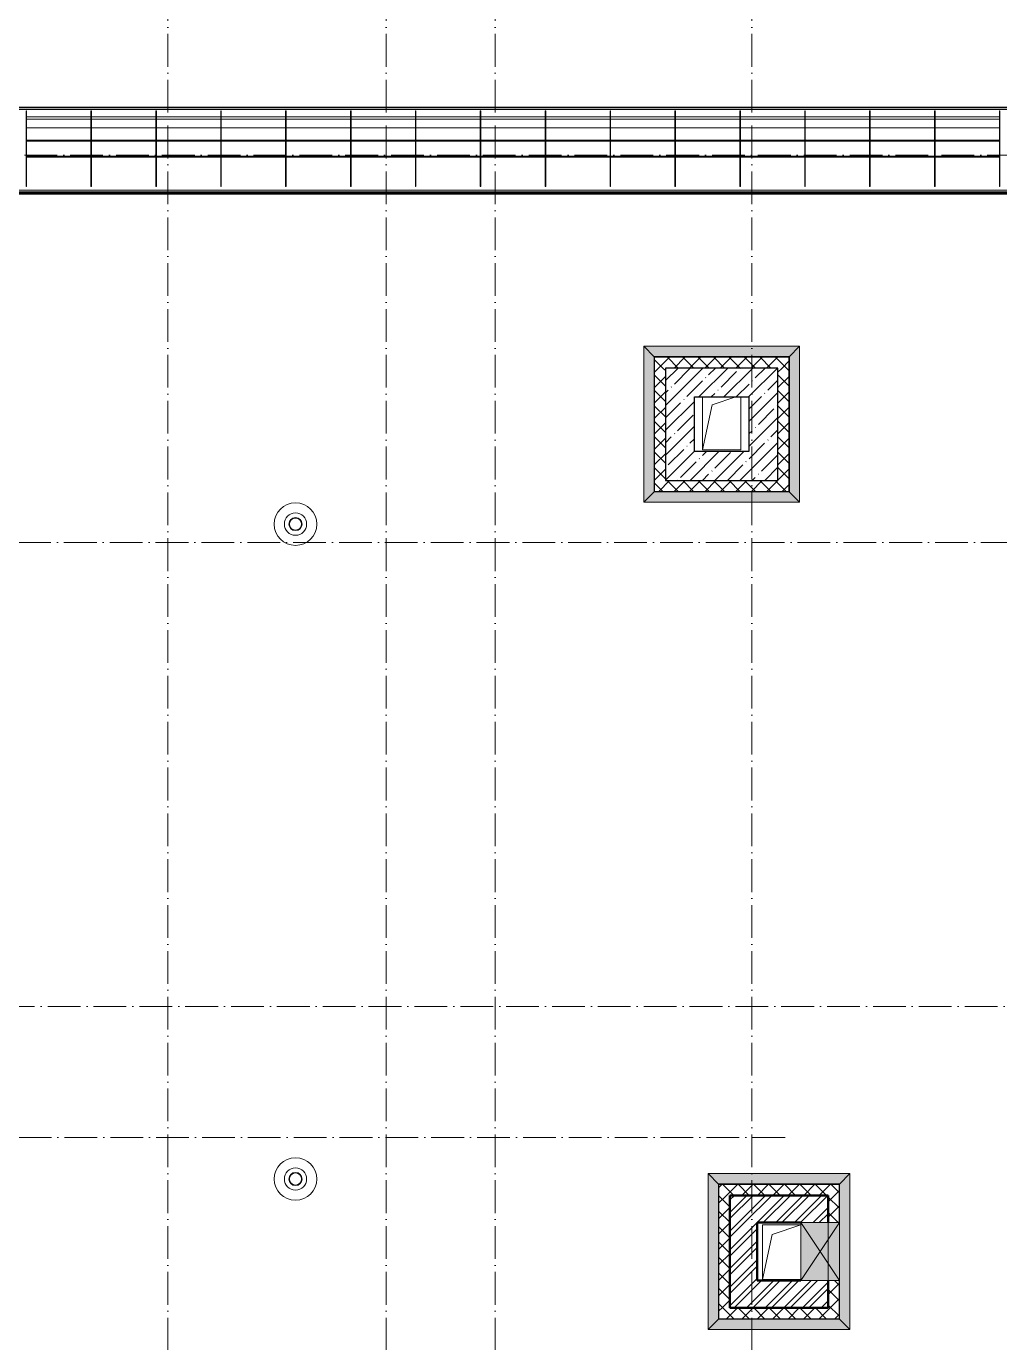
# Model space of a CAD drawing. Header units: millimetres. Extents: x -12989 to 629078, y -109036 to 555275.
# Drawn here: x 542221 to 551140, y 165486 to 177546 of the extents above; entities that cross this region are included whole.
import ezdxf

# ---------------------------------------------------------------- set-up
doc = ezdxf.new("R2010")
doc.units = ezdxf.units.MM
doc.linetypes.add('50_200_ШТРИХ_1Т_ш5_п1_п1_', pattern=[700, 500, -100, 0, -100])
for name, color, linetype, lineweight in [('A-DETL-GENF-OTLN', 7, 'Continuous', 9), ('A-FLOR-____-MCUT', 7, 'Continuous', 25), ('A-FLOR-____-OTLN', 7, 'Continuous', 9), ('A-FLOR-____-PATT-1', 7, 'Continuous', 9), ('A-GENM-____-MCUT', 7, 'Continuous', 25), ('A-GENM-____-OTLN', 7, 'Continuous', 9), ('A-GLAZ-____-OTLN', 7, 'Continuous', 9), ('A-WALL-____-MCUT-1', 7, 'Continuous', 9), ('A-WALL-____-MCUT-2', 7, 'Continuous', 50), ('A-WALL-____-OTLN', 7, 'Continuous', 9), ('A-WALL-____-PATT-1', 7, 'Continuous', 9), ('A-WALL-FNSH-MCUT-1', 7, 'Continuous', 9), ('S-GRID-____-OTLN-1', 7, '50_200_ШТРИХ_1Т_ш5_п1_п1_', 9)]:
    doc.layers.add(name, color=color, linetype=linetype, lineweight=lineweight)
doc.layers.add('A-GLAZ-____-OTLN-1', color=7, linetype='Continuous', lineweight=9, true_color=0xc0c0c0)
pattern_1 = [(45, (516567.8, 90784.41), (-70.71068, 70.71068), []), (135, (516567.8, 90784.41), (-70.71068, -70.71068), [])]
pattern_2 = [(45, (516567.8, 90784.41), (-85.53659, 85.53659), []), (45, (516624.82, 90784.41), (-85.53659, 85.53659), [])]

# ---------------------------------------------------------------- blocks, each defined once
blk = doc.blocks.new('141_Фартук_СКБ - 141_Фартук_СКБ_вентфасад-30031396-АР1_План отверстий 2 этажа в осях 1-64_Ю-ЯЯ')
at = {"layer": 'A-GENM-____-MCUT'}
for p, q in [((26160, 758), (0, 758)), ((0, 757), (26160, 757)), ((26160, -29), (0, -29)), ((0, -30), (26160, -30))]:
    blk.add_line(p, q, dxfattribs=at)
at = {"layer": 'A-GENM-____-OTLN'}
for p, q in [((0, 765), (26160, 765)), ((0, 752), (26160, 752)), ((0, 743), (26160, 743)), ((0, 743), (26160, 743)), ((0, -11), (26160, -11)), ((0, -12), (26160, -12))]:
    blk.add_line(p, q, dxfattribs=at)
blk = doc.blocks.new('Элемент крепления - Пластина-30015157-АР1_План отверстий 2 этажа в осях 1-64_Ю-ЯЯ')
at = {"layer": 'A-GENM-____-OTLN'}
for p, q in [((25651, 85294), (25651, 85988)), ((25651, 85988), (25656, 85988)), ((25656, 85988), (25656, 85294)), ((25656, 85294), (25651, 85294))]:
    blk.add_line(p, q, dxfattribs=at)
blk = doc.blocks.new('Швеллер - 140х58-30031487-АР1_План отверстий 2 этажа в осях 1-64_Ю-ЯЯ')
at = {"layer": 'A-GENM-____-MCUT'}
for p, q in [((-10704, 75), (-11294, 75)), ((-11294, 71), (-10704, 71)), ((-10110, 75), (-10699, 75)), ((-10699, 71), (-10110, 71)), ((-9515, 75), (-10105, 75)), ((-10105, 71), (-9515, 71)), ((-8921, 75), (-9510, 75)), ((-9510, 71), (-8921, 71)), ((-8326, 75), (-8916, 75)), ((-8916, 71), (-8326, 71)), ((-7732, 75), (-8321, 75)), ((-8321, 71), (-7732, 71)), ((-7137, 75), (-7727, 75)), ((-7727, 71), (-7137, 71)), ((-6543, 75), (-7132, 75)), ((-7132, 71), (-6543, 71)), ((-5948, 75), (-6538, 75)), ((-6538, 71), (-5948, 71)), ((-5353, 75), (-5943, 75)), ((-5943, 71), (-5353, 71)), ((-4759, 75), (-5348, 75)), ((-5348, 71), (-4759, 71)), ((-4164, 75), (-4754, 75)), ((-4754, 71), (-4164, 71)), ((-3570, 75), (-4159, 75)), ((-4159, 71), (-3570, 71)), ((-2975, 75), (-3565, 75)), ((-3565, 71), (-2975, 71)), ((-2381, 75), (-2970, 75)), ((-2970, 71), (-2381, 71)), ((-10704, -71), (-11294, -71)), ((-11294, -75), (-10704, -75)), ((-10110, -71), (-10699, -71)), ((-10699, -75), (-10110, -75)), ((-9515, -71), (-10105, -71)), ((-10105, -75), (-9515, -75)), ((-8921, -71), (-9510, -71)), ((-9510, -75), (-8921, -75)), ((-8326, -71), (-8916, -71)), ((-8916, -75), (-8326, -75)), ((-7732, -71), (-8321, -71)), ((-8321, -75), (-7732, -75)), ((-7137, -71), (-7727, -71)), ((-7727, -75), (-7137, -75)), ((-6543, -71), (-7132, -71)), ((-7132, -75), (-6543, -75)), ((-5948, -71), (-6538, -71)), ((-6538, -75), (-5948, -75)), ((-5353, -71), (-5943, -71)), ((-5943, -75), (-5353, -75)), ((-4759, -71), (-5348, -71)), ((-5348, -75), (-4759, -75)), ((-4164, -71), (-4754, -71)), ((-4754, -75), (-4164, -75)), ((-3570, -71), (-4159, -71)), ((-4159, -75), (-3570, -75)), ((-2975, -71), (-3565, -71)), ((-3565, -75), (-2975, -75)), ((-2381, -71), (-2970, -71)), ((-2970, -75), (-2381, -75))]:
    blk.add_line(p, q, dxfattribs=at)
blk = doc.blocks.new('Кровельный аэратор - 143_Кровельный аэратор-15605992-АР1_План отверстий 2 этажа в осях 1-64_Ю-ЯЯ')
at = {"layer": 'A-GENM-____-OTLN'}
for radius, start, end in [(195, 360, 180), (195, 180, 360), (102, 360, 180), (102, 180, 360), (60, 360, 180), (60, 180, 360), (55, 360, 180), (55, 180, 360)]:
    blk.add_arc((0, 0), radius, start, end, dxfattribs=at)
blk = doc.blocks.new('AR_Отверстие прямоугольное _в плите_ - AR_Отверстие прямоугольное _в плите_-30552540-АР1_План отверстий 2 этажа в осях 1-64_Ю-ЯЯ')
at = {"layer": 'A-GENM-____-OTLN'}
for p, q in [((175, 250), (-175, 250)), ((-175, 250), (-175, -250)), ((-87, 163), (175, 250)), ((-175, -250), (-87, 163)), ((-175, -250), (175, -250))]:
    blk.add_line(p, q, dxfattribs=at)
blk = doc.blocks.new('AR_Отверстие прямоугольное _в плите_ - AR_Отверстие прямоугольное _в плите_-V193-АР1_План отверстий 2 этажа в осях 1-64_Ю-ЯЯ')
at = {"layer": 'A-GENM-____-OTLN'}
for p, q in [((-175, 235), (-175, -250)), ((-175, -250), (-87, 163)), ((-87, 163), (130, 235)), ((175, -250), (175, 235)), ((-175, -250), (175, -250))]:
    blk.add_line(p, q, dxfattribs=at)
blk = doc.blocks.new('AR_Отверстие прямоугольное _в стене__БезПР - AR_Отверстие прямоугольное _в стене__БезПР-31947467-АР1_План отверстий 2 этажа в осях 1-64_Ю-ЯЯ')
at = {"layer": 'A-GLAZ-____-OTLN'}
blk.add_hatch(color=256, dxfattribs=at).paths.add_polyline_path([(265, 230), (-265, 230), (-265, -125), (265, -125)], flags=0)
at = {"layer": 'A-DETL-GENF-OTLN'}
for p, q in [((-265, -125), (-265, 230)), ((-265, 230), (265, 230)), ((265, 230), (-265, -125)), ((-265, 230), (265, -125)), ((265, 230), (-265, 230)), ((-265, 230), (-265, -125)), ((265, 230), (265, -125)), ((265, -125), (265, 230)), ((265, -125), (-265, -125)), ((-265, -125), (265, -125))]:
    blk.add_line(p, q, dxfattribs=at)
at = {"layer": 'A-GLAZ-____-OTLN'}
blk.add_line((265, 125), (-265, 125), dxfattribs=at)
blk = doc.blocks.new('Отлив_СКБ1 - Отлив_Шахты-30185863-АР1_План отверстий 2 этажа в осях 1-64_Ю-ЯЯ')
at = {"layer": 'A-GLAZ-____-OTLN-1'}
blk.add_hatch(color=256, dxfattribs=at).paths.add_polyline_path([(1229, -199), (1133, -103), (1133, -105), (-103, -105), (-103, -103), (-199, -199), (1135, -199)], flags=0)
at = {"layer": 'A-GLAZ-____-OTLN'}
for p, q in [((-199, -199), (-103, -103)), ((1133, -103), (1229, -199)), ((-199, -199), (1229, -199))]:
    blk.add_line(p, q, dxfattribs=at)
blk = doc.blocks.new('Отлив_СКБ1 - Отлив_Шахты-32492502-АР1_План отверстий 2 этажа в осях 1-64_Ю-ЯЯ')
at = {"layer": 'A-GLAZ-____-OTLN-1'}
blk.add_hatch(color=256, dxfattribs=at).paths.add_polyline_path([(-199, -199), (1099, -199), (1003, -103), (1003, -105), (-103, -105), (-103, -103), (-105, -105)], flags=0)
at = {"layer": 'A-GLAZ-____-OTLN'}
for p, q in [((-199, -199), (-103, -103)), ((1003, -103), (1099, -199)), ((-199, -199), (1099, -199))]:
    blk.add_line(p, q, dxfattribs=at)
blk = doc.blocks.new('3эт')
at = {"layer": 'S-GRID-____-OTLN-1', "color": 251, "ltscale": 0.6, "true_color": 0x636466}
for p, q in [((310720.7, 4029.4), (310720.7, -33971.9)), ((312720.7, 4029.4), (312720.7, -20188)), ((313720.7, 4029.4), (313720.7, -33971.9)), ((316070.7, 4029.4), (316070.7, -20188)), ((387845.1, -1282.4), (279101.9, -1282.4)), ((279101.9, -4832.4), (387845.1, -4832.4)), ((330925.3, -9082.4), (279101.9, -9082.4)), ((316375.7, -10282.4), (279101.9, -10282.4))]:
    blk.add_line(p, q, dxfattribs=at)

msp = doc.modelspace()

# ---------------------------------------------------------------- hatches: boundary and pattern name
at = {"layer": 'A-FLOR-____-PATT-1'}
h = msp.add_hatch(dxfattribs=at)
h.set_pattern_fill('FP_13', color=256, style=0, pattern_type=2)
h.set_pattern_definition([(45, (516567.8, 90784.41), (-114.04925, 114.04925), []), (45, (516681.85, 90784.41), (-114.04925, 114.04925), [201.612, -40.322, 3.353, -36.97])])
h.paths.add_polyline_path([(548077.7976, 173385.4504), (549107.7976, 173385.4504), (549107.7976, 174415.4504), (548077.7976, 174415.4504), (548077.7976, 173839.5979)], flags=0)
h.paths.add_polyline_path([(548342.7976, 173650.4504), (548342.7976, 174150.4504), (548842.7976, 174150.4504), (548842.7976, 173650.4504), (548367.6285, 173650.4504)], flags=0)
at = {"layer": 'A-WALL-____-PATT-1'}
h = msp.add_hatch(dxfattribs=at)
h.set_pattern_fill('FP_1', color=256, style=0, pattern_type=2)
h.set_pattern_definition(pattern_1)
h.paths.add_polyline_path([(549207.7976, 174415.4504), (549207.7976, 174515.4504), (547977.7976, 174515.4504), (547977.7976, 174415.4504), (549107.7976, 174415.4504)], flags=0)
h = msp.add_hatch(dxfattribs=at)
h.set_pattern_fill('FP_1', color=256, style=0, pattern_type=2)
h.set_pattern_definition(pattern_1)
h.paths.add_polyline_path([(548077.7976, 173385.4504), (548077.7976, 174415.4504), (547977.7976, 174415.4504), (547977.7976, 173385.4504)], flags=0)
h = msp.add_hatch(dxfattribs=at)
h.set_pattern_fill('FP_1', color=256, style=0, pattern_type=2)
h.set_pattern_definition(pattern_1)
h.paths.add_polyline_path([(549207.7976, 173285.4504), (549207.7976, 174415.4504), (549107.7976, 174415.4504), (549107.7976, 173285.4504)], flags=0)
h = msp.add_hatch(dxfattribs=at)
h.set_pattern_fill('FP_1', color=256, style=0, pattern_type=2)
h.set_pattern_definition(pattern_1)
h.paths.add_polyline_path([(549107.7976, 173285.4504), (549107.7976, 173385.4504), (547977.7976, 173385.4504), (547977.7976, 173285.4504), (548809.5037, 173285.4504)], flags=0)
h = msp.add_hatch(dxfattribs=at)
h.set_pattern_fill('FP_1', color=256, style=0, pattern_type=2)
h.set_pattern_definition(pattern_1)
h.paths.add_polyline_path([(549667.7976, 166835.4504), (549667.7976, 166935.4504), (548567.7976, 166935.4504), (548567.7976, 166835.4504), (549567.7976, 166835.4504)], flags=0)
h = msp.add_hatch(dxfattribs=at)
h.set_pattern_fill('FP_1', color=256, style=0, pattern_type=2)
h.set_pattern_definition(pattern_1)
h.paths.add_polyline_path([(548667.7976, 165805.4504), (548667.7976, 166835.4504), (548567.7976, 166835.4504), (548567.7976, 165805.4504)], flags=0)
h = msp.add_hatch(dxfattribs=at)
h.set_pattern_fill('FP_3', color=256, style=0, pattern_type=2)
h.set_pattern_definition(pattern_2)
h.paths.add_polyline_path([(548917.7976, 166585.4504), (549567.7976, 166585.4504), (549567.7976, 166835.4504), (548667.7976, 166835.4504), (548667.7976, 166585.4504), (548809.5037, 166585.4504)], flags=0)
h = msp.add_hatch(dxfattribs=at)
h.set_pattern_fill('FP_1', color=256, style=0, pattern_type=2)
h.set_pattern_definition(pattern_1)
h.paths.add_polyline_path([(549667.7976, 165705.4504), (549667.7976, 166055.4504), (549567.7976, 166055.4504), (549567.7976, 165705.4504)], flags=0)
h.paths.add_polyline_path([(549667.7976, 166585.4504), (549667.7976, 166835.4504), (549567.7976, 166835.4504), (549567.7976, 166585.4504)], flags=0)
h = msp.add_hatch(dxfattribs=at)
h.set_pattern_fill('FP_3', color=256, style=0, pattern_type=2)
h.set_pattern_definition(pattern_2)
h.paths.add_polyline_path([(548667.7976, 166055.4504), (548917.7976, 166055.4504), (548917.7976, 166585.4504), (548667.7976, 166585.4504), (548667.7976, 166574.7423)], flags=0)
h = msp.add_hatch(dxfattribs=at)
h.set_pattern_fill('FP_3', color=256, style=0, pattern_type=2)
h.set_pattern_definition(pattern_2)
h.paths.add_polyline_path([(549317.7976, 165805.4504), (549317.7976, 166055.4504), (548667.7976, 166055.4504), (548667.7976, 165805.4504), (549251.3789, 165805.4504)], flags=0)
h = msp.add_hatch(dxfattribs=at)
h.set_pattern_fill('FP_3', color=256, style=0, pattern_type=2)
h.set_pattern_definition(pattern_2)
h.paths.add_polyline_path([(549567.7976, 165805.4504), (549567.7976, 166055.4504), (549317.7976, 166055.4504), (549317.7976, 165805.4504)], flags=0)
h = msp.add_hatch(dxfattribs=at)
h.set_pattern_fill('FP_1', color=256, style=0, pattern_type=2)
h.set_pattern_definition(pattern_1)
h.paths.add_polyline_path([(549567.7976, 165705.4504), (549567.7976, 165805.4504), (548567.7976, 165805.4504), (548567.7976, 165705.4504), (549251.3789, 165705.4504)], flags=0)

# ---------------------------------------------------------------- linework, layer by layer
at = {"layer": 'A-FLOR-____-MCUT'}
for p, q in [((549107.7976, 174415.4504), (548077.7976, 174415.4504)), ((548077.7976, 174415.4504), (548077.7976, 173385.4504)), ((549107.7976, 173385.4504), (549107.7976, 174415.4504)), ((548342.7976, 174150.4504), (548842.7976, 174150.4504)), ((548342.7976, 173650.4504), (548342.7976, 174150.4504)), ((548842.7976, 174150.4504), (548842.7976, 173650.4504)), ((548842.7976, 173650.4504), (548342.7976, 173650.4504)), ((548077.7976, 173385.4504), (549107.7976, 173385.4504))]:
    msp.add_line(p, q, dxfattribs=at)
at = {"layer": 'A-FLOR-____-OTLN'}
for p, q in [((542813.4794, 176615.4504), (542223.934, 176615.4504)), ((543408.0249, 176615.4504), (542818.4794, 176615.4504)), ((544002.5703, 176615.4504), (543413.0249, 176615.4504)), ((544597.1158, 176615.4504), (544007.5703, 176615.4504)), ((545191.6613, 176615.4504), (544602.1158, 176615.4504)), ((545786.2067, 176615.4504), (545196.6613, 176615.4504)), ((546380.7522, 176615.4504), (545791.2067, 176615.4504)), ((546975.2976, 176615.4504), (546385.7522, 176615.4504)), ((547569.8431, 176615.4504), (546980.2976, 176615.4504)), ((548164.3885, 176615.4504), (547574.8431, 176615.4504)), ((548758.934, 176615.4504), (548169.3885, 176615.4504)), ((549353.4794, 176615.4504), (548763.934, 176615.4504)), ((549948.0249, 176615.4504), (549358.4794, 176615.4504)), ((550542.5703, 176615.4504), (549953.0249, 176615.4504)), ((551137.1158, 176615.4504), (550547.5703, 176615.4504)), ((540437.7976, 176045.4504), (566597.7976, 176045.4504)), ((548417.7976, 173665.4504), (548417.7976, 174150.4504)), ((548767.7976, 174150.4504), (548767.7976, 173665.4504)), ((548767.7976, 173665.4504), (548417.7976, 173665.4504)), ((548967.7976, 166565.1029), (549317.7976, 166565.1029)), ((548967.7976, 166065.1029), (548967.7976, 166565.1029)), ((549317.7976, 166065.1029), (548967.7976, 166065.1029))]:
    msp.add_line(p, q, dxfattribs=at)
at = {"layer": 'A-WALL-____-MCUT-1'}
for p, q in [((547974.7976, 174520.4504), (547972.7976, 174520.4504)), ((547972.7976, 174520.4504), (547972.7976, 174518.4504)), ((549212.7976, 174518.4504), (547972.7976, 174518.4504)), ((547972.7976, 174515.4504), (547974.7976, 174515.4504)), ((547974.7976, 174520.4504), (547974.7976, 173280.4504)), ((549207.7976, 174515.4504), (547977.7976, 174515.4504)), ((547977.7976, 174515.4504), (547977.7976, 173285.4504)), ((549207.7976, 173285.4504), (549207.7976, 174515.4504)), ((549212.7976, 174520.4504), (549210.7976, 174520.4504)), ((549210.7976, 173280.4504), (549210.7976, 174520.4504)), ((549210.7976, 174515.4504), (549212.7976, 174515.4504)), ((549212.7976, 174518.4504), (549212.7976, 174520.4504)), ((547974.7976, 173285.4504), (547972.7976, 173285.4504)), ((547972.7976, 173282.4504), (549212.7976, 173282.4504)), ((547972.7976, 173282.4504), (547972.7976, 173280.4504)), ((547972.7976, 173280.4504), (547974.7976, 173280.4504)), ((547977.7976, 173285.4504), (549207.7976, 173285.4504)), ((549207.7976, 173282.4504), (549207.7976, 173280.4504)), ((549210.7976, 173280.4504), (549212.7976, 173280.4504)), ((549212.7976, 173280.4504), (549212.7976, 173282.4504)), ((548564.7976, 166940.4504), (548562.7976, 166940.4504)), ((548562.7976, 166940.4504), (548562.7976, 166938.4504)), ((549672.7976, 166938.4504), (548562.7976, 166938.4504)), ((548562.7976, 166935.4504), (548564.7976, 166935.4504)), ((548564.7976, 166940.4504), (548564.7976, 165700.4504)), ((549667.7976, 166935.4504), (548567.7976, 166935.4504)), ((548567.7976, 166935.4504), (548567.7976, 165705.4504)), ((549667.7976, 166585.4504), (549667.7976, 166935.4504)), ((549672.7976, 166940.4504), (549670.7976, 166940.4504)), ((549670.7976, 166585.4504), (549670.7976, 166940.4504)), ((549672.7976, 166935.4504), (549670.7976, 166935.4504)), ((549672.7976, 166938.4504), (549672.7976, 166940.4504)), ((549667.7976, 165705.4504), (549667.7976, 166055.4504)), ((549670.7976, 165700.4504), (549670.7976, 166055.4504)), ((548564.7976, 165705.4504), (548562.7976, 165705.4504)), ((548567.7976, 165705.4504), (549667.7976, 165705.4504)), ((548562.7976, 165702.4504), (549672.7976, 165702.4504)), ((548562.7976, 165702.4504), (548562.7976, 165700.4504)), ((548562.7976, 165700.4504), (548564.7976, 165700.4504)), ((549667.7976, 165702.4504), (549667.7976, 165700.4504)), ((549670.7976, 165700.4504), (549672.7976, 165700.4504)), ((549672.7976, 165700.4504), (549672.7976, 165702.4504))]:
    msp.add_line(p, q, dxfattribs=at)
at = {"layer": 'A-WALL-____-MCUT-2'}
for p, q in [((549567.7976, 166835.4504), (548667.7976, 166835.4504)), ((548667.7976, 166835.4504), (548667.7976, 165805.4504)), ((549567.7976, 166585.4504), (549567.7976, 166835.4504)), ((548917.7976, 166585.4504), (549317.7976, 166585.4504)), ((548917.7976, 166055.4504), (548917.7976, 166585.4504)), ((549317.7976, 166055.4504), (548917.7976, 166055.4504)), ((549567.7976, 165805.4504), (549567.7976, 166055.4504)), ((548667.7976, 165805.4504), (549567.7976, 165805.4504))]:
    msp.add_line(p, q, dxfattribs=at)
at = {"layer": 'A-WALL-____-OTLN'}
for p, q in [((542223.934, 176715.4504), (542813.4794, 176715.4504)), ((542813.4794, 176695.4504), (542223.934, 176695.4504)), ((542818.4794, 176715.4504), (543408.0249, 176715.4504)), ((543408.0249, 176695.4504), (542818.4794, 176695.4504)), ((543413.0249, 176715.4504), (544002.5703, 176715.4504)), ((544002.5703, 176695.4504), (543413.0249, 176695.4504)), ((544007.5703, 176715.4504), (544597.1158, 176715.4504)), ((544597.1158, 176695.4504), (544007.5703, 176695.4504)), ((544602.1158, 176715.4504), (545191.6613, 176715.4504)), ((545191.6613, 176695.4504), (544602.1158, 176695.4504)), ((545196.6613, 176715.4504), (545786.2067, 176715.4504)), ((545786.2067, 176695.4504), (545196.6613, 176695.4504)), ((545791.2067, 176715.4504), (546380.7522, 176715.4504)), ((546380.7522, 176695.4504), (545791.2067, 176695.4504)), ((546385.7522, 176715.4504), (546975.2976, 176715.4504)), ((546975.2976, 176695.4504), (546385.7522, 176695.4504)), ((546980.2976, 176715.4504), (547569.8431, 176715.4504)), ((547569.8431, 176695.4504), (546980.2976, 176695.4504)), ((547574.8431, 176715.4504), (548164.3885, 176715.4504)), ((548164.3885, 176695.4504), (547574.8431, 176695.4504)), ((548169.3885, 176715.4504), (548758.934, 176715.4504)), ((548758.934, 176695.4504), (548169.3885, 176695.4504)), ((548763.934, 176715.4504), (549353.4794, 176715.4504)), ((549353.4794, 176695.4504), (548763.934, 176695.4504)), ((549358.4794, 176715.4504), (549948.0249, 176715.4504)), ((549948.0249, 176695.4504), (549358.4794, 176695.4504)), ((549953.0249, 176715.4504), (550542.5703, 176715.4504)), ((550542.5703, 176695.4504), (549953.0249, 176695.4504)), ((550547.5703, 176715.4504), (551137.1158, 176715.4504)), ((551137.1158, 176695.4504), (550547.5703, 176695.4504))]:
    msp.add_line(p, q, dxfattribs=at)
at = {"layer": 'A-WALL-FNSH-MCUT-1'}
for p, q in [((547972.7976, 174518.4504), (547972.7976, 173282.4504)), ((549210.7976, 174520.4504), (547974.7976, 174520.4504)), ((549212.7976, 173282.4504), (549212.7976, 174518.4504)), ((547974.7976, 173280.4504), (549210.7976, 173280.4504)), ((548562.7976, 166938.4504), (548562.7976, 165702.4504)), ((549670.7976, 166940.4504), (548564.7976, 166940.4504)), ((549672.7976, 166585.4504), (549672.7976, 166938.4504)), ((549672.7976, 165702.4504), (549672.7976, 166055.4504)), ((548564.7976, 165700.4504), (549670.7976, 165700.4504))]:
    msp.add_line(p, q, dxfattribs=at)

# ---------------------------------------------------------------- block references
msp.add_blockref('3эт', (232797.0902, 177647.8646))
at = {"layer": 'A-GENM-____-OTLN', "rotation": 180}
msp.add_blockref('141_Фартук_СКБ - 141_Фартук_СКБ_вентфасад-30031396-АР1_План отверстий 2 этажа в осях 1-64_Ю-ЯЯ', (566597.7976, 176772.4504), dxfattribs=at)
at = {"layer": 'A-GENM-____-OTLN'}
for name, p in [('Элемент крепления - Пластина-30015157-АР1_План отверстий 2 этажа в осях 1-64_Ю-ЯЯ', (516567.7976, 90784.4085)), ('Элемент крепления - Пластина-30015157-АР1_План отверстий 2 этажа в осях 1-64_Ю-ЯЯ', (517162.3431, 90784.4085)), ('Элемент крепления - Пластина-30015157-АР1_План отверстий 2 этажа в осях 1-64_Ю-ЯЯ', (517756.8885, 90784.4085)), ('Элемент крепления - Пластина-30015157-АР1_План отверстий 2 этажа в осях 1-64_Ю-ЯЯ', (518351.434, 90784.4085)), ('Элемент крепления - Пластина-30015157-АР1_План отверстий 2 этажа в осях 1-64_Ю-ЯЯ', (518945.9794, 90784.4085)), ('Элемент крепления - Пластина-30015157-АР1_План отверстий 2 этажа в осях 1-64_Ю-ЯЯ', (519540.5249, 90784.4085)), ('Элемент крепления - Пластина-30015157-АР1_План отверстий 2 этажа в осях 1-64_Ю-ЯЯ', (520135.0703, 90784.4085)), ('Элемент крепления - Пластина-30015157-АР1_План отверстий 2 этажа в осях 1-64_Ю-ЯЯ', (520729.6158, 90784.4085)), ('Элемент крепления - Пластина-30015157-АР1_План отверстий 2 этажа в осях 1-64_Ю-ЯЯ', (521324.1613, 90784.4085)), ('Элемент крепления - Пластина-30015157-АР1_План отверстий 2 этажа в осях 1-64_Ю-ЯЯ', (521918.7067, 90784.4085)), ('Элемент крепления - Пластина-30015157-АР1_План отверстий 2 этажа в осях 1-64_Ю-ЯЯ', (522513.2522, 90784.4085)), ('Элемент крепления - Пластина-30015157-АР1_План отверстий 2 этажа в осях 1-64_Ю-ЯЯ', (523107.7976, 90784.4085)), ('Элемент крепления - Пластина-30015157-АР1_План отверстий 2 этажа в осях 1-64_Ю-ЯЯ', (523702.3431, 90784.4085)), ('Элемент крепления - Пластина-30015157-АР1_План отверстий 2 этажа в осях 1-64_Ю-ЯЯ', (524296.8885, 90784.4085)), ('Элемент крепления - Пластина-30015157-АР1_План отверстий 2 этажа в осях 1-64_Ю-ЯЯ', (524891.434, 90784.4085)), ('Элемент крепления - Пластина-30015157-АР1_План отверстий 2 этажа в осях 1-64_Ю-ЯЯ', (525485.9794, 90784.4085)), ('Швеллер - 140х58-30031487-АР1_План отверстий 2 этажа в осях 1-64_Ю-ЯЯ', (553517.7976, 176425.4504)), ('AR_Отверстие прямоугольное _в плите_ - AR_Отверстие прямоугольное _в плите_-V193-АР1_План отверстий 2 этажа в осях 1-64_Ю-ЯЯ', (548592.7976, 173915.4504)), ('Кровельный аэратор - 143_Кровельный аэратор-15605992-АР1_План отверстий 2 этажа в осях 1-64_Ю-ЯЯ', (544687.7976, 172985.4504)), ('Кровельный аэратор - 143_Кровельный аэратор-15605992-АР1_План отверстий 2 этажа в осях 1-64_Ю-ЯЯ', (544687.7976, 166985.4504)), ('AR_Отверстие прямоугольное _в плите_ - AR_Отверстие прямоугольное _в плите_-30552540-АР1_План отверстий 2 этажа в осях 1-64_Ю-ЯЯ', (549142.7976, 166315.1029))]:
    msp.add_blockref(name, p, dxfattribs=at)
at = {"layer": 'A-GLAZ-____-OTLN'}
for name, p, rotation in [('Отлив_СКБ1 - Отлив_Шахты-30185863-АР1_План отверстий 2 этажа в осях 1-64_Ю-ЯЯ', (548077.7976, 174415.4504), 270), ('Отлив_СКБ1 - Отлив_Шахты-30185863-АР1_План отверстий 2 этажа в осях 1-64_Ю-ЯЯ', (549107.7976, 174415.4504), 180), ('Отлив_СКБ1 - Отлив_Шахты-30185863-АР1_План отверстий 2 этажа в осях 1-64_Ю-ЯЯ', (549107.7976, 173385.4504), 90), ('Отлив_СКБ1 - Отлив_Шахты-30185863-АР1_План отверстий 2 этажа в осях 1-64_Ю-ЯЯ', (548667.7976, 166835.4504), 270), ('Отлив_СКБ1 - Отлив_Шахты-32492502-АР1_План отверстий 2 этажа в осях 1-64_Ю-ЯЯ', (549567.7976, 166835.4504), 180), ('Отлив_СКБ1 - Отлив_Шахты-30185863-АР1_План отверстий 2 этажа в осях 1-64_Ю-ЯЯ', (549567.7976, 165805.4504), 90), ('AR_Отверстие прямоугольное _в стене__БезПР - AR_Отверстие прямоугольное _в стене__БезПР-31947467-АР1_План отверстий 2 этажа в осях 1-64_Ю-ЯЯ', (549442.7976, 166320.4504), 270)]:
    msp.add_blockref(name, p, dxfattribs=dict(at, rotation=rotation))
for name, p in [('Отлив_СКБ1 - Отлив_Шахты-30185863-АР1_План отверстий 2 этажа в осях 1-64_Ю-ЯЯ', (548077.7976, 173385.4504)), ('Отлив_СКБ1 - Отлив_Шахты-32492502-АР1_План отверстий 2 этажа в осях 1-64_Ю-ЯЯ', (548667.7976, 165805.4504))]:
    msp.add_blockref(name, p, dxfattribs=at)

doc.saveas('drawing.dxf')
